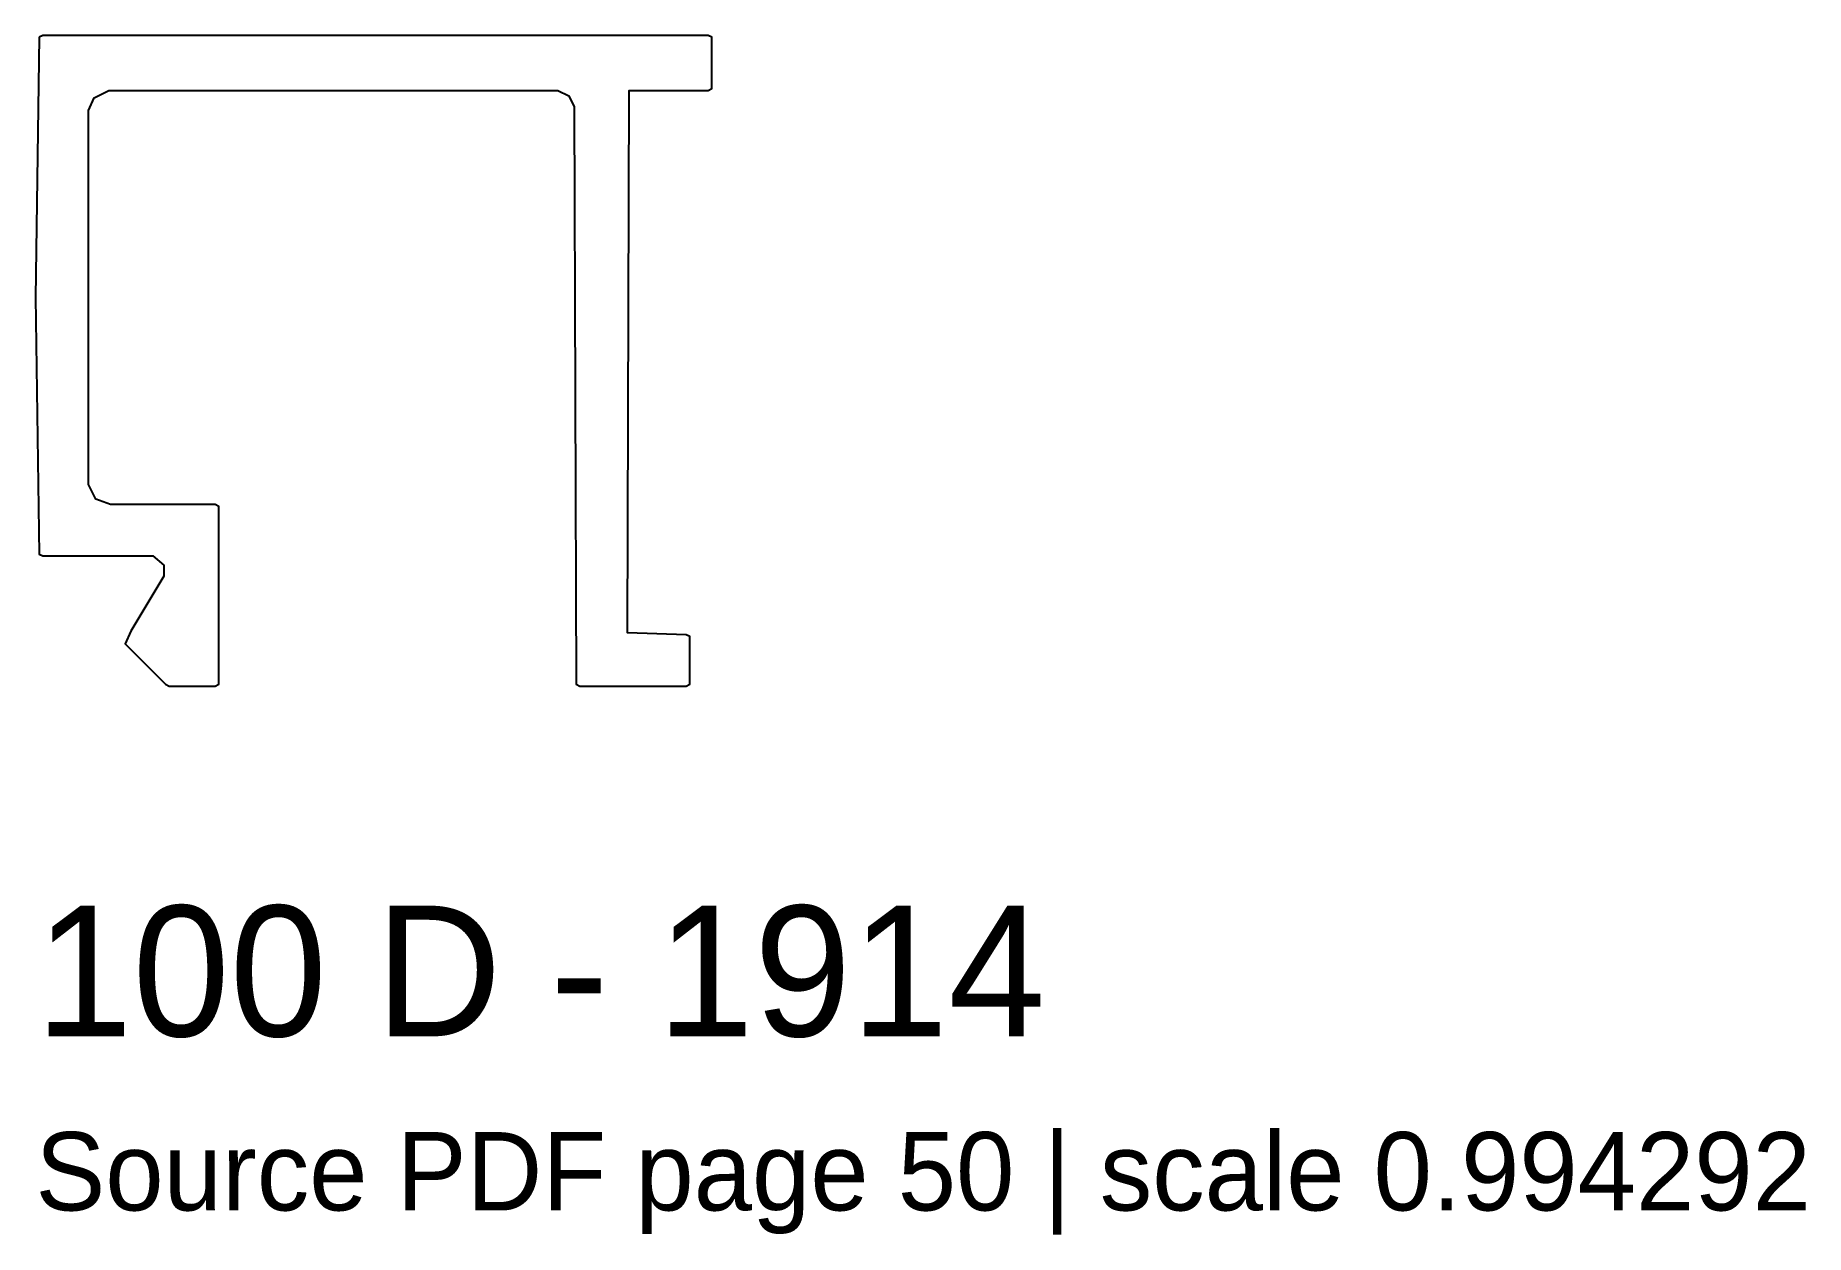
# Model space of a CAD drawing. Header units: millimetres. Extents: x 0 to 40.6, y -12.6 to 15.
import ezdxf

# ---------------------------------------------------------------- set-up
doc = ezdxf.new("R2010")
doc.units = ezdxf.units.MM
doc.layers.add('INFO', color=7, linetype='Continuous')
doc.layers.add('PROFILE', color=7, linetype='Continuous')

msp = doc.modelspace()

# ---------------------------------------------------------------- linework, layer by layer
at = {"layer": 'PROFILE'}
msp.add_lwpolyline([(0.084, 14.943), (0, 8.966), (0.084, 3.073), (0.168, 3.031), (2.694, 3.031), (2.946, 2.82), (2.946, 2.568), (2.189, 1.305), (2.062, 1.01), (2.989, 0.084), (3.073, 0.042), (4.125, 0.042), (4.209, 0.084), (4.209, 4.167), (4.125, 4.209), (1.726, 4.209), (1.389, 4.335), (1.221, 4.672), (1.221, 13.259), (1.347, 13.554), (1.684, 13.722), (11.996, 13.722), (12.249, 13.596), (12.375, 13.343), (12.417, 0.084), (12.501, 0.042), (14.943, 0.042), (15.027, 0.084), (15.027, 1.179), (14.943, 1.221), (13.596, 1.263), (13.638, 13.722), (15.448, 13.722), (15.532, 13.764), (15.532, 14.943), (15.448, 14.985), (0.168, 14.985)], close=True, dxfattribs=at)

# ---------------------------------------------------------------- texts
at = {"layer": 'INFO'}
for s, height, p in [('100 D - 1914', 3, (0, -8)), ('Source PDF page 50 | scale 0.994292', 1.8, (0, -12))]:
    msp.add_text(s, height=height, dxfattribs=at).set_placement(p)

doc.saveas('drawing.dxf')
